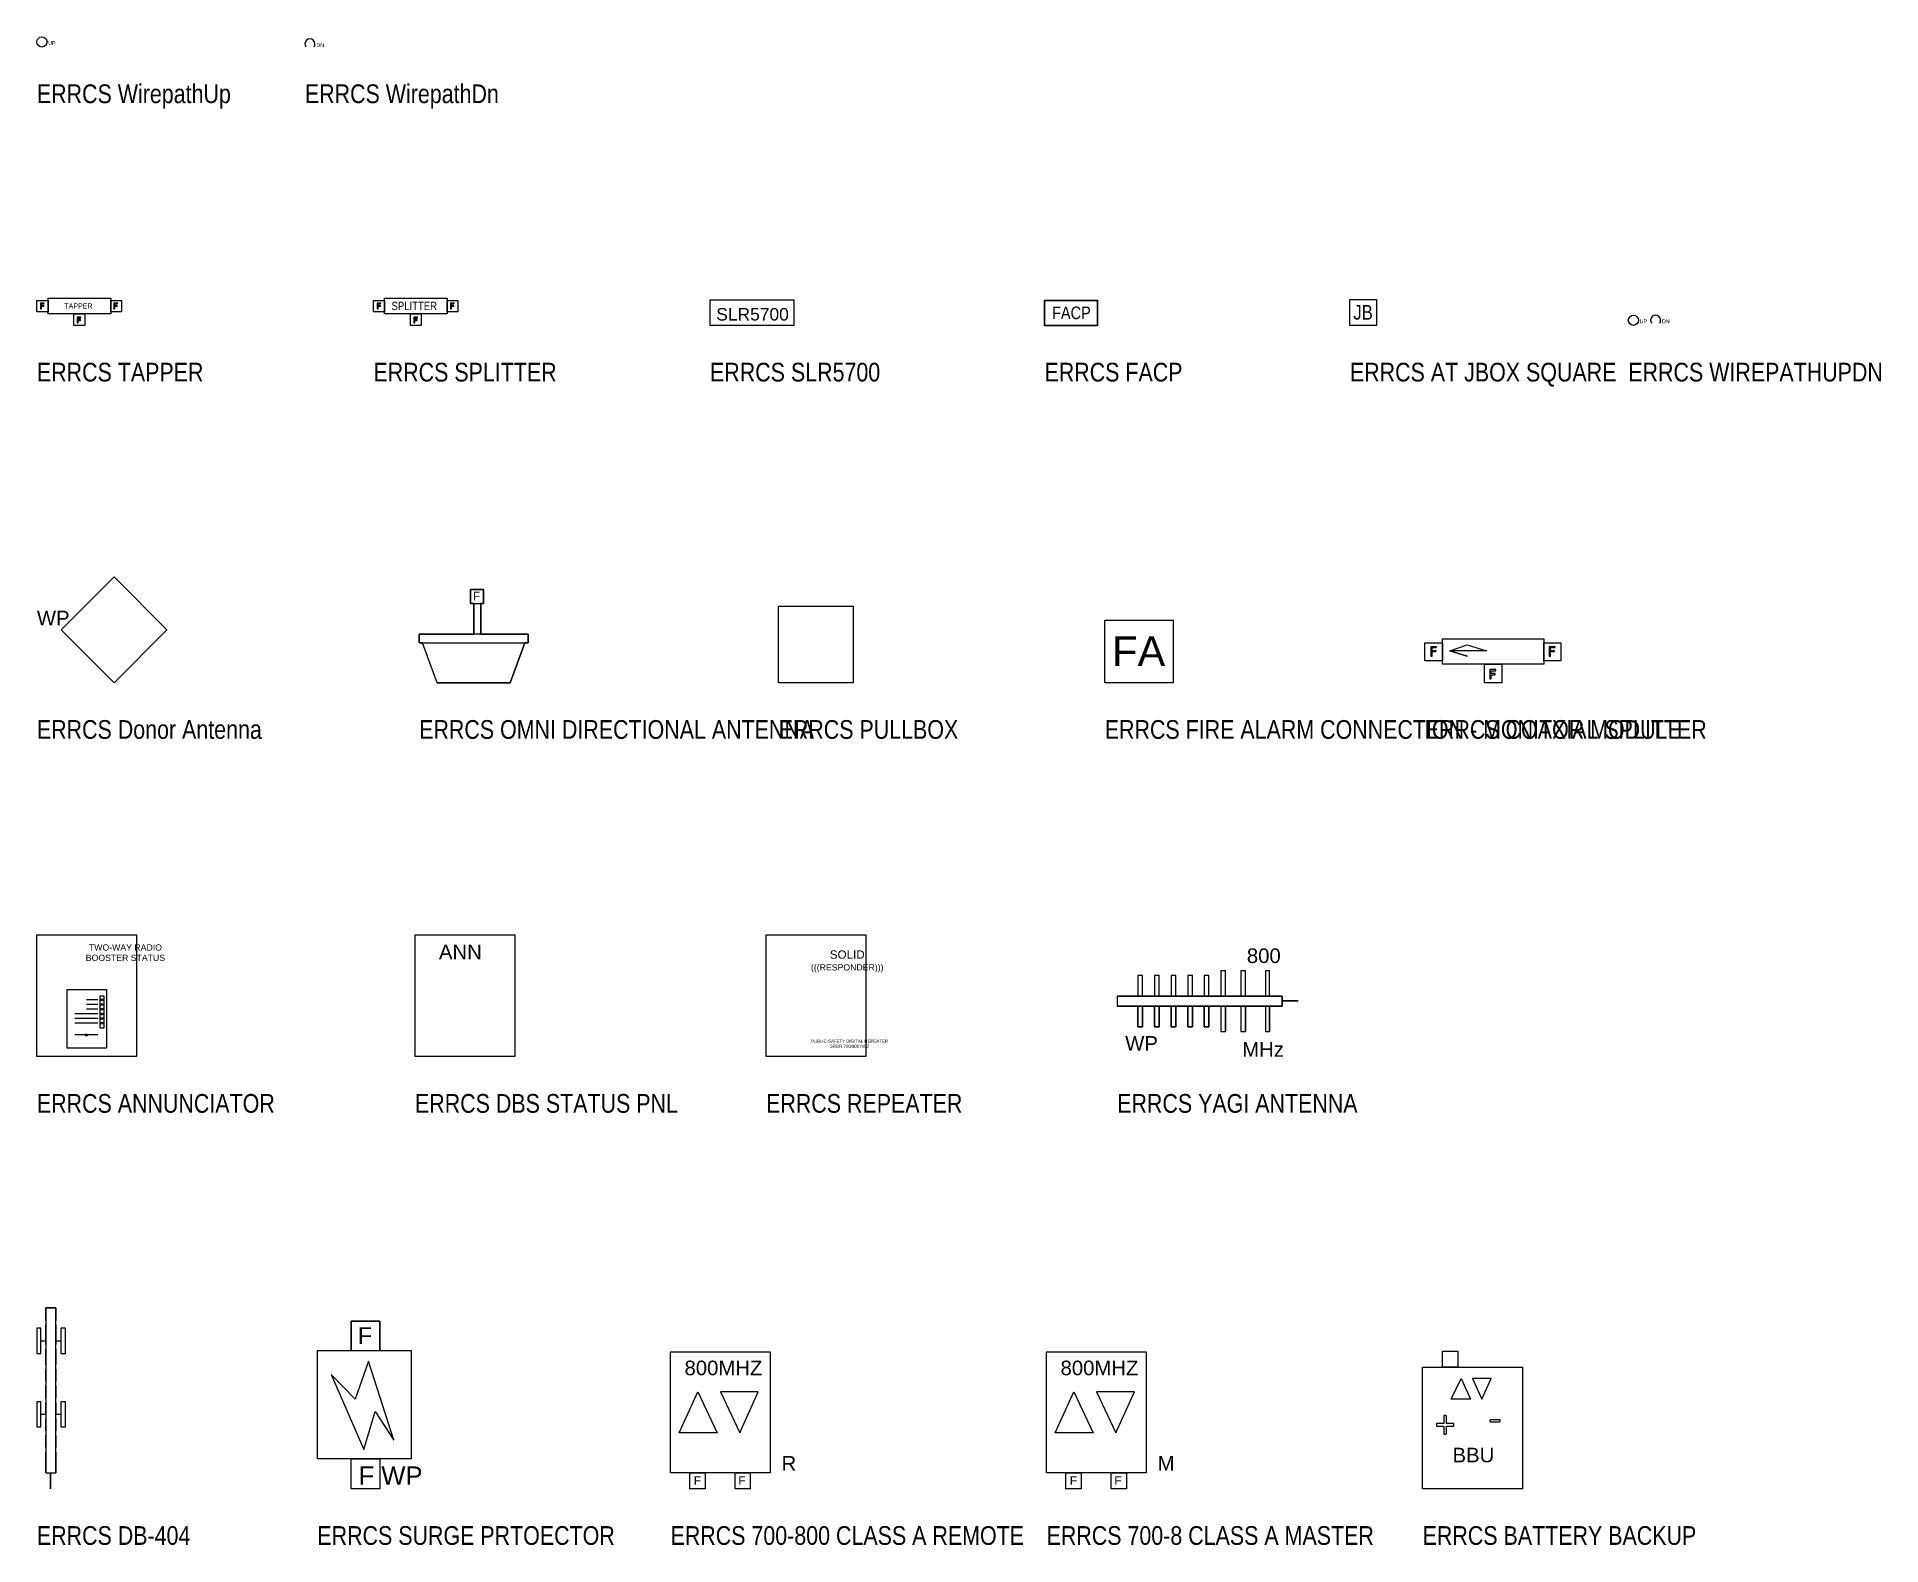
# Model space of a CAD drawing. Extents: x 0 to 888, y -27 to 699.
import ezdxf
from ezdxf.enums import TextEntityAlignment as Align

# ---------------------------------------------------------------- set-up
doc = ezdxf.new("R2010")
doc.units = 0
doc.header["$MEASUREMENT"] = 0
doc.layers.add('FA-Report', color=7, linetype='Continuous')
doc.layers.add('FA-Riser', color=7, linetype='Continuous')
doc.styles.add('AMTS', font='ARIALN.TTF', dxfattribs={"height": 9})
doc.styles.add('PDF Arial', font='arial.ttf')

# ---------------------------------------------------------------- blocks, each defined once
blk = doc.blocks.new('ERRCS YAGI ANTENNA')
at = {"color": 1}
for points in [[(-74.88, 2.24), (-74.88, 12.16), (-77.12, 12.16), (-77.12, 2.24)], [(-74.88, 2.24), (-74.88, 12.16), (-77.12, 12.16), (-77.12, 2.24)], [(-66.88, 2.24), (-66.88, 12.16), (-69.12, 12.16), (-69.12, 2.24)], [(-66.88, 2.24), (-66.88, 12.16), (-69.12, 12.16), (-69.12, 2.24)], [(-58.88, 2.24), (-58.88, 12.16), (-61.12, 12.16), (-61.12, 2.24)], [(-58.88, 2.24), (-58.88, 12.16), (-61.12, 12.16), (-61.12, 2.24)], [(-50.88, 2.24), (-50.88, 12.16), (-53.12, 12.16), (-53.12, 2.24)], [(-50.88, 2.24), (-50.88, 12.16), (-53.12, 12.16), (-53.12, 2.24)], [(-42.88, 2.24), (-42.88, 12.16), (-45.12, 12.16), (-45.12, 2.24)], [(-42.88, 2.24), (-42.88, 12.16), (-45.12, 12.16), (-45.12, 2.24)], [(-34.88, 2.24), (-34.88, 14.4), (-37.12, 14.4), (-37.12, 2.24)], [(-34.88, 2.24), (-34.88, 14.4), (-37.12, 14.4), (-37.12, 2.24)], [(-25.28, 2.24), (-25.28, 14.4), (-27.52, 14.4), (-27.52, 2.24)], [(-25.28, 2.24), (-25.28, 14.4), (-27.52, 14.4), (-27.52, 2.24)], [(-13.76, 2.24), (-13.76, 14.4), (-15.68, 14.4), (-15.68, 2.24)], [(-13.76, 2.24), (-13.76, 14.4), (-15.68, 14.4), (-15.68, 2.24)], [(-7.68, -2.56), (-7.68, 2.24), (-87.04, 2.24), (-87.04, -2.56)], [(-74.88, -12.48), (-74.88, -2.56), (-77.12, -2.56), (-77.12, -12.48)], [(-66.88, -12.48), (-66.88, -2.56), (-69.12, -2.56), (-69.12, -12.48)], [(-58.88, -12.48), (-58.88, -2.56), (-61.12, -2.56), (-61.12, -12.48)], [(-50.88, -12.48), (-50.88, -2.56), (-53.12, -2.56), (-53.12, -12.48)], [(-42.88, -12.48), (-42.88, -2.56), (-45.12, -2.56), (-45.12, -12.48)], [(-34.88, -14.72), (-34.88, -2.56), (-37.12, -2.56), (-37.12, -14.72)], [(-25.28, -14.72), (-25.28, -2.56), (-27.52, -2.56), (-27.52, -14.72)], [(-13.76, -14.72), (-13.76, -2.56), (-15.68, -2.56), (-15.68, -14.72)]]:
    blk.add_lwpolyline(points, close=True, dxfattribs=at)
for points in [[(-87.04, 2.24), (-77.12, 2.24), (-87.04, 2.24)], [(-74.88, 2.24), (-69.12, 2.24), (-74.88, 2.24)], [(-66.88, 2.24), (-61.12, 2.24), (-66.88, 2.24)], [(-58.88, 2.24), (-53.12, 2.24), (-58.88, 2.24)], [(-50.88, 2.24), (-45.12, 2.24), (-50.88, 2.24)], [(-42.88, 2.24), (-37.12, 2.24), (-42.88, 2.24)], [(-34.88, 2.24), (-27.52, 2.24), (-34.88, 2.24)], [(-25.28, 2.24), (-15.68, 2.24), (-25.28, 2.24)], [(-13.76, 2.24), (-7.68, 2.24), (-13.76, 2.24)], [(-7.68, 2.24), (-7.68, -2.56), (-7.68, 2.24)], [(0, 0), (-7.68, 0), (0, 0)], [(-77.12, -2.56), (-87.04, -2.56), (-77.12, -2.56)], [(-77.12, -12.48), (-77.12, -2.56), (-77.12, -12.48)], [(-74.88, -2.56), (-74.88, -12.48), (-74.88, -2.56)], [(-74.88, -2.56), (-69.12, -2.56), (-74.88, -2.56)], [(-69.12, -12.48), (-69.12, -2.56), (-69.12, -12.48)], [(-66.88, -2.56), (-66.88, -12.48), (-66.88, -2.56)], [(-66.88, -2.56), (-61.12, -2.56), (-66.88, -2.56)], [(-61.12, -12.48), (-61.12, -2.56), (-61.12, -12.48)], [(-58.88, -2.56), (-58.88, -12.48), (-58.88, -2.56)], [(-58.88, -2.56), (-53.12, -2.56), (-58.88, -2.56)], [(-53.12, -12.48), (-53.12, -2.56), (-53.12, -12.48)], [(-50.88, -2.56), (-50.88, -12.48), (-50.88, -2.56)], [(-50.88, -2.56), (-45.12, -2.56), (-50.88, -2.56)], [(-45.12, -12.48), (-45.12, -2.56), (-45.12, -12.48)], [(-42.88, -2.56), (-42.88, -12.48), (-42.88, -2.56)], [(-42.88, -2.56), (-37.12, -2.56), (-42.88, -2.56)], [(-37.12, -2.56), (-37.12, -14.72), (-34.88, -14.72)], [(-34.88, -2.56), (-34.88, -14.72), (-34.88, -2.56)], [(-34.88, -2.56), (-27.52, -2.56), (-34.88, -2.56)], [(-27.52, -2.56), (-27.52, -14.72), (-25.28, -14.72)], [(-25.28, -2.56), (-25.28, -14.72), (-25.28, -2.56)], [(-25.28, -2.56), (-15.68, -2.56), (-25.28, -2.56)], [(-15.68, -2.56), (-15.68, -14.72), (-13.76, -14.72)], [(-13.76, -2.56), (-13.76, -14.72), (-13.76, -2.56)], [(-13.76, -2.56), (-7.68, -2.56), (-13.76, -2.56)], [(-74.88, -12.48), (-77.12, -12.48), (-74.88, -12.48)], [(-66.88, -12.48), (-69.12, -12.48), (-66.88, -12.48)], [(-58.88, -12.48), (-61.12, -12.48), (-58.88, -12.48)], [(-50.88, -12.48), (-53.12, -12.48), (-50.88, -12.48)], [(-42.88, -12.48), (-45.12, -12.48), (-42.88, -12.48)]]:
    blk.add_lwpolyline(points, dxfattribs=at)
at = {"color": 1, "char_height": 7, "attachment_point": 7, "style": 'PDF Arial'}
for s, insert in [('800', (-24.64, 18.09)), ('WP', (-83.2, -24)), ('MHz', (-26.88, -26.88))]:
    blk.add_mtext(s, dxfattribs=dict(at, insert=insert))
at = {"color": 0, "lineweight": 30, "flags": 104}
blk.add_attdef('DeviceAttributes', text='', height=9, dxfattribs=at).set_placement((4.5, -22.38), align=Align.TOP_LEFT)
blk = doc.blocks.new('ERRCS WirepathDn')
at = {"color": 0, "lineweight": -2}
blk.add_arc((0, 0), 2.44, 325.13487, 214.86513, dxfattribs=at)
at = {"color": 0, "lineweight": -2, "style": 'AMTS'}
blk.add_text('DN', height=1.84, dxfattribs=at).set_placement((3.11, -1.44))
at = {"color": 0, "lineweight": 30, "flags": 104}
blk.add_attdef('DeviceAttributes', text='', height=9, dxfattribs=at).set_placement((10.66, 3.06), align=Align.TOP_LEFT)
blk = doc.blocks.new('ERRCS AT JBOX SQUARE')
at = {"color": 0, "lineweight": -2}
blk.add_lwpolyline([(-6.41, 6.24), (6.43, 6.24), (6.43, -6.22), (-6.41, -6.22)], close=True, dxfattribs=at)
at = {"color": 0, "lineweight": -2, "style": 'AMTS', "flags": 8}
blk.add_attdef('JB', text='', height=7, dxfattribs=at).set_placement((-0.08, 0.05), align=Align.MIDDLE_CENTER)
at = {"color": 0, "lineweight": 30, "flags": 104}
blk.add_attdef('DeviceAttributes', text='', height=9, dxfattribs=at).set_placement((10.93, -1.72), align=Align.TOP_LEFT)
blk = doc.blocks.new('ERRCS FACP')
at = {"color": 0, "lineweight": 30}
blk.add_lwpolyline([(-12.78, 12), (12.78, 12), (12.78, 0), (-12.78, 0)], close=True, dxfattribs=at)
at = {"color": 7, "lineweight": 30, "insert": (0.17, 6), "char_height": 6.087, "attachment_point": 5, "style": 'AMTS'}
blk.add_mtext('FACP', dxfattribs=at)
at = {"color": 0, "lineweight": 30, "flags": 104}
blk.add_attdef('DeviceAttributes', text='', height=9, dxfattribs=at).set_placement((17.28, 4.5), align=Align.TOP_LEFT)
blk = doc.blocks.new('ERRCS TAPPER')
at = {"color": 1}
for points in [[(-20.44, 6.35), (-15.08, 6.35), (-15.08, 7.54), (15.08, 7.54), (15.08, 6.35), (20.24, 6.35), (20.24, 0.99), (15.08, 0.99), (15.08, 0), (2.58, 0), (2.58, -5.56), (-2.58, -5.56), (-2.58, 0), (-15.08, 0), (-15.08, 0.99), (-20.44, 0.99)], [(-20.44, 0.99), (-20.44, 6.35), (-15.08, 6.35), (-15.08, 0.99)], [(-16.87, 5.16), (-18.66, 5.16), (-18.66, 2.38), (-18.26, 2.38), (-18.26, 3.77), (-17.07, 3.77), (-17.07, 3.97), (-18.26, 3.97), (-18.26, 4.96), (-16.87, 4.96)], [(-15.08, 0), (-15.08, 7.54), (15.08, 7.54), (15.08, 0)], [(-2.58, -5.56), (-2.58, 0), (2.58, 0), (2.58, -5.56)], [(15.08, 0.99), (15.08, 6.35), (20.24, 6.35), (20.24, 0.99)], [(18.46, 5.16), (16.67, 5.16), (16.67, 2.38), (17.07, 2.38), (17.07, 3.77), (18.26, 3.77), (18.26, 3.97), (17.07, 3.97), (17.07, 4.96), (18.46, 4.96)], [(0.79, -1.59), (-0.99, -1.59), (-0.99, -4.37), (-0.6, -4.37), (-0.6, -3.18), (0.6, -3.18), (0.6, -2.78), (-0.6, -2.78), (-0.6, -1.98), (0.79, -1.98)]]:
    blk.add_lwpolyline(points, close=True, dxfattribs=at)
at = {"color": 0, "lineweight": 30, "flags": 104}
blk.add_attdef('DeviceAttributes', text='', height=9, dxfattribs=at).set_placement((24.74, -1.06), align=Align.TOP_LEFT)
at = {"layer": 'FA-Report', "color": 1, "insert": (-0.45, 3.79), "char_height": 2.481, "attachment_point": 5, "style": 'AMTS'}
blk.add_mtext('TAPPER', dxfattribs=at)
blk = doc.blocks.new('ERRCS COAXIAL SPLITTER')
at = {"color": 1}
for points in [[(-32.96, 10.24), (-24.32, 10.24), (-24.32, 12.16), (24.32, 12.16), (24.32, 10.24), (32.64, 10.24), (32.64, 1.6), (24.32, 1.6), (24.32, 0), (4.16, 0), (4.16, -8.96), (-4.16, -8.96), (-4.16, 0), (-24.32, 0), (-24.32, 1.6), (-32.96, 1.6)], [(-32.96, 1.6), (-32.96, 10.24), (-24.32, 10.24), (-24.32, 1.6)], [(-24.32, 0), (-24.32, 12.16), (24.32, 12.16), (24.32, 0)], [(-3.2, 6.4), (-20.8, 6.4), (-12.48, 9.28)], [(24.32, 1.6), (24.32, 10.24), (32.64, 10.24), (32.64, 1.6)], [(-27.2, 8.32), (-30.08, 8.32), (-30.08, 3.84), (-29.44, 3.84), (-29.44, 6.08), (-27.52, 6.08), (-27.52, 6.4), (-29.44, 6.4), (-29.44, 8), (-27.2, 8)], [(-4.16, -8.96), (-4.16, 0), (4.16, 0), (4.16, -8.96)], [(29.76, 8.32), (26.88, 8.32), (26.88, 3.84), (27.52, 3.84), (27.52, 6.08), (29.44, 6.08), (29.44, 6.4), (27.52, 6.4), (27.52, 8), (29.76, 8)], [(1.28, -2.56), (-1.6, -2.56), (-1.6, -7.04), (-0.96, -7.04), (-0.96, -5.12), (0.96, -5.12), (0.96, -4.48), (-0.96, -4.48), (-0.96, -3.2), (1.28, -3.2)]]:
    blk.add_lwpolyline(points, close=True, dxfattribs=at)
blk.add_lwpolyline([(-20.8, 6.4), (-12.48, 3.84), (-20.8, 6.4)], dxfattribs=at)
at = {"color": 0, "lineweight": 30, "flags": 104}
blk.add_attdef('DeviceAttributes', text='', height=9, dxfattribs=at).set_placement((37.14, -4.46), align=Align.TOP_LEFT)
blk = doc.blocks.new('ERRCS DBS STATUS PNL')
at = {"color": 1}
for points in [[(-24, 58.56), (24, 58.56), (24, 0), (-24, 0)], [(-24, 0), (-24, 58.56), (24, 58.56), (24, 0)]]:
    blk.add_lwpolyline(points, close=True, dxfattribs=at)
at = {"color": 1, "insert": (-12.48, 46.89), "char_height": 7, "attachment_point": 7, "style": 'PDF Arial'}
blk.add_mtext('ANN', dxfattribs=at)
at = {"color": 0, "lineweight": 30, "flags": 104}
blk.add_attdef('DeviceAttributes', text='', height=9, dxfattribs=at).set_placement((28.5, 4.5), align=Align.TOP_LEFT)
blk = doc.blocks.new('ERRCS 700-800 CLASS A REMOTE')
for points in [[(-23.87, 71.86), (24.13, 71.86), (24.13, 13.62), (14.53, 13.62), (14.53, 5.94), (7.17, 5.94), (7.17, 13.62), (-7.23, 13.62), (-7.23, 5.94), (-14.59, 5.94), (-14.59, 13.62), (-23.87, 13.62)], [(-23.87, 13.62), (-23.87, 71.86), (24.13, 71.86), (24.13, 13.62)], [(-19.71, 32.82), (-10.75, 52.66), (-1.47, 32.82)], [(0.13, 52.66), (9.41, 32.82), (18.37, 52.66)], [(-14.59, 5.94), (-14.59, 13.62), (-7.23, 13.62), (-7.23, 5.94)], [(7.17, 5.94), (7.17, 13.62), (14.53, 13.62), (14.53, 5.94)]]:
    blk.add_lwpolyline(points, close=True)
at = {"attachment_point": 7, "style": 'PDF Arial'}
for s, insert, char_height in [('800MHZ', (-17.15, 60.51), 7), ('R', (29.57, 14.7), 7), ('F', (-12.67, 7.85), 4.1), ('F', (8.77, 7.85), 4.1)]:
    blk.add_mtext(s, dxfattribs=dict(at, insert=insert, char_height=char_height))
at = {"color": 0, "lineweight": 30, "flags": 104}
blk.add_attdef('DeviceAttributes', text='', height=9, dxfattribs=at).set_placement((40.24, 10.44), align=Align.TOP_LEFT)
blk = doc.blocks.new('ERRCS 700-8 CLASS A MASTER')
for points in [[(-25.76, 69.68), (22.24, 69.68), (22.24, 11.44), (12.64, 11.44), (12.64, 3.76), (5.28, 3.76), (5.28, 11.44), (-9.12, 11.44), (-9.12, 3.76), (-16.48, 3.76), (-16.48, 11.44), (-25.76, 11.44)], [(-25.76, 11.44), (-25.76, 69.68), (22.24, 69.68), (22.24, 11.44)], [(-21.6, 30.64), (-12.64, 50.48), (-3.36, 30.64)], [(-1.76, 50.48), (7.52, 30.64), (16.48, 50.48)], [(-16.48, 3.76), (-16.48, 11.44), (-9.12, 11.44), (-9.12, 3.76)], [(5.28, 3.76), (5.28, 11.44), (12.64, 11.44), (12.64, 3.76)]]:
    blk.add_lwpolyline(points, close=True)
at = {"attachment_point": 7, "style": 'PDF Arial'}
for s, insert, char_height in [('800MHZ', (-19.04, 58.33), 7), ('M', (27.68, 12.52), 7), ('F', (-14.56, 5.67), 4.1), ('F', (6.88, 5.67), 4.1)]:
    blk.add_mtext(s, dxfattribs=dict(at, insert=insert, char_height=char_height))
at = {"color": 0, "lineweight": 30, "flags": 104}
blk.add_attdef('DeviceAttributes', text='', height=9, dxfattribs=at).set_placement((38.86, 8.26), align=Align.TOP_LEFT)
blk = doc.blocks.new('ERRCS FIRE ALARM CONNECTION - MONITOR MODULE')
at = {"color": 1}
blk.add_lwpolyline([(-16.48, 0), (-16.48, 30.08), (16.48, 30.08), (16.48, 0)], close=True, dxfattribs=at)
at = {"color": 1, "insert": (-12.96, 8), "char_height": 14.352, "attachment_point": 7, "style": 'PDF Arial'}
blk.add_mtext('FA', dxfattribs=at)
at = {"color": 0, "lineweight": 30, "flags": 104}
blk.add_attdef('DeviceAttributes', text='', height=9, dxfattribs=at).set_placement((20.98, 4.5), align=Align.TOP_LEFT)
blk = doc.blocks.new('ERRCS SPLITTER')
at = {"color": 1}
for points in [[(-19.63, 2.49), (-14.27, 2.49), (-14.27, 3.68), (15.9, 3.68), (15.9, 2.49), (21.06, 2.49), (21.06, -2.87), (15.9, -2.87), (15.9, -3.86), (3.39, -3.86), (3.39, -9.42), (-1.77, -9.42), (-1.77, -3.86), (-14.27, -3.86), (-14.27, -2.87), (-19.63, -2.87)], [(-19.63, -2.87), (-19.63, 2.49), (-14.27, 2.49), (-14.27, -2.87)], [(-16.06, 1.3), (-17.84, 1.3), (-17.84, -1.48), (-17.44, -1.48), (-17.44, -0.09), (-16.25, -0.09), (-16.25, 0.1), (-17.44, 0.1), (-17.44, 1.1), (-16.06, 1.1)], [(-14.27, -3.86), (-14.27, 3.68), (15.9, 3.68), (15.9, -3.86)], [(15.9, -2.87), (15.9, 2.49), (21.06, 2.49), (21.06, -2.87)], [(19.27, 1.3), (17.48, 1.3), (17.48, -1.48), (17.88, -1.48), (17.88, -0.09), (19.07, -0.09), (19.07, 0.1), (17.88, 0.1), (17.88, 1.1), (19.27, 1.1)], [(-1.77, -9.42), (-1.77, -3.86), (3.39, -3.86), (3.39, -9.42)], [(1.61, -5.45), (-0.18, -5.45), (-0.18, -8.23), (0.22, -8.23), (0.22, -7.04), (1.41, -7.04), (1.41, -6.64), (0.22, -6.64), (0.22, -5.85), (1.61, -5.85)]]:
    blk.add_lwpolyline(points, close=True, dxfattribs=at)
at = {"color": 0, "lineweight": 30, "flags": 104}
blk.add_attdef('DeviceAttributes', text='', height=9, dxfattribs=at).set_placement((25.56, -4.92), align=Align.TOP_LEFT)
at = {"layer": 'FA-Report', "color": 1, "insert": (0.02, -0.09), "char_height": 4, "attachment_point": 5, "style": 'AMTS'}
blk.add_mtext('SPLITTER', dxfattribs=at)
blk = doc.blocks.new('ERRCS BATTERY BACKUP')
at = {"color": 1}
for points in [[(-24, 58.56), (-14.4, 58.56), (-14.4, 66.24), (-7.04, 66.24), (-7.04, 58.56), (24, 58.56), (24, 0), (-24, 0)], [(-14.4, 58.56), (-14.4, 66.24), (-7.04, 66.24), (-7.04, 58.56)], [(-24, 0), (-24, 58.56), (24, 58.56), (24, 0)], [(-10.24, 43.2), (-5.44, 53.12), (-0.96, 43.2)], [(0, 53.12), (4.48, 43.2), (8.96, 53.12)], [(-13.12, 35.2), (-13.76, 35.2), (-13.76, 31.36), (-17.28, 31.36), (-17.28, 30.08), (-13.76, 30.08), (-13.76, 26.24), (-12.8, 26.24), (-12.48, 26.56), (-12.48, 30.08), (-8.96, 30.08), (-8.96, 31.36), (-12.48, 31.36), (-12.48, 34.88), (-12.8, 35.2)], [(13.12, 32.64), (13.12, 32.32), (12.8, 32), (8.64, 32), (8.64, 32.32), (8.32, 32.64), (8.64, 33.28), (13.12, 33.28)]]:
    blk.add_lwpolyline(points, close=True, dxfattribs=at)
at = {"color": 1, "insert": (-9.6, 12.64), "char_height": 7, "attachment_point": 7, "style": 'PDF Arial'}
blk.add_mtext('BBU', dxfattribs=at)
at = {"color": 0, "lineweight": 30, "flags": 104}
blk.add_attdef('DeviceAttributes', text='', height=9, dxfattribs=at).set_placement((28.5, 4.5), align=Align.TOP_LEFT)
blk = doc.blocks.new('ERRCS ANNUNCIATOR')
for p, q in [((5.33, 27.38), (-0.19, 27.38)), ((5.33, 20.54), (-5.7, 20.54)), ((5.33, 18.37), (-5.7, 18.37)), ((5.33, 25.07), (-0.19, 25.07)), ((5.33, 22.9), (-0.19, 22.9)), ((5.33, 16.06), (-5.7, 16.06)), ((5.33, 10.43), (-5.7, 10.43))]:
    blk.add_line(p, q)
at = {"color": 1}
for points in [[(-24, 58.56), (24, 58.56), (24, 0), (-24, 0)], [(-24, 0), (-24, 58.56), (24, 58.56), (24, 0)], [(-9.5, 32.29), (9.5, 32.29), (9.5, 4.12), (-9.5, 4.12)], [(8.37, 29.14), (6.28, 29.14), (6.28, 13.88), (8.37, 13.88)]]:
    blk.add_lwpolyline(points, close=True, dxfattribs=at)
for centre in [(7.33, 27.38), (7.33, 25.07), (7.33, 22.9), (7.33, 20.54), (7.33, 18.37), (-0.19, 10.43), (7.33, 16.06)]:
    blk.add_circle(centre, 0.469)
at = {"color": 7, "insert": (-0.47, 46.02), "char_height": 7, "attachment_point": 7, "style": 'PDF Arial'}
blk.add_mtext('\\pxqc;{\\H0.42857x;TWO-WAY RADIO\\PBOOSTER STATUS}', dxfattribs=at)
at = {"color": 0, "lineweight": 30, "flags": 104}
blk.add_attdef('DeviceAttributes', text='', height=9, dxfattribs=at).set_placement((41.7, 4.5), align=Align.TOP_LEFT)
blk = doc.blocks.new('ERRCS PULLBOX')
at = {"color": 1}
blk.add_lwpolyline([(-17.34, -1.09), (-17.34, 35.71), (18.5, 35.71), (18.5, -1.09)], close=True, dxfattribs=at)
at = {"color": 0, "lineweight": 30, "flags": 104}
blk.add_attdef('DeviceAttributes', text='', height=9, dxfattribs=at).set_placement((23, 3.41), align=Align.TOP_LEFT)
blk = doc.blocks.new('ERRCS SURGE PRTOECTOR')
at = {"color": 1}
for points in [[(-22.56, 52.16), (-6.24, 52.16), (-6.24, 66.24), (7.52, 66.24), (7.52, 52.16), (22.56, 52.16), (22.56, 0), (7.52, 0), (7.52, -14.4), (-6.24, -14.4), (-6.24, 0), (-22.56, 0)], [(-6.24, 66.24), (-6.24, 52.16), (7.52, 52.16), (7.52, 66.24)], [(-22.56, 0), (-22.56, 52.16), (22.56, 52.16), (22.56, 0)], [(-15.84, 40.64), (-0.16, 4.48), (5.28, 22.72), (14.24, 8.96), (2.08, 47.04), (-4.32, 28.8)], [(-6.24, -14.4), (-6.24, 0), (7.52, 0), (7.52, -14.4)]]:
    blk.add_lwpolyline(points, close=True, dxfattribs=at)
at = {"color": 1, "attachment_point": 7, "style": 'PDF Arial'}
for s, insert, char_height in [('F', (-3.04, 55.36), 8), ('F WP', (-2.72, -12.48), 8.816)]:
    blk.add_mtext(s, dxfattribs=dict(at, insert=insert, char_height=char_height))
at = {"color": 0, "lineweight": 30, "flags": 104}
blk.add_attdef('DeviceAttributes', text='', height=9, dxfattribs=at).set_placement((31.02, -9.9), align=Align.TOP_LEFT)
blk = doc.blocks.new('ERRCS Donor Antenna')
blk.add_lwpolyline([(0, -25.46), (25.46, 0), (0, 25.46), (-25.46, 0)], close=True)
at = {"insert": (-37.15, 2.18), "char_height": 7, "attachment_point": 7, "style": 'PDF Arial'}
blk.add_mtext('WP', dxfattribs=at)
at = {"color": 0, "lineweight": 30, "flags": 104}
blk.add_attdef('DeviceAttributes', text='', height=9, dxfattribs=at).set_placement((29.96, -20.96), align=Align.TOP_LEFT)
blk = doc.blocks.new('ERRCS DB-404')
at = {"color": 1}
for p, q in [((3.43, -0.62), (5.8, -0.62)), ((10.6, -0.62), (12.97, -0.62)), ((3.43, -35.99), (5.8, -35.99)), ((10.6, -35.99), (12.97, -35.99))]:
    blk.add_line(p, q, dxfattribs=at)
for points in [[(10.6, 15.21), (5.8, 15.21), (5.8, -64.15), (10.6, -64.15)], [(1.51, 5.46), (1.51, -6.7), (3.43, -6.7), (3.43, 5.46)], [(1.51, 5.46), (1.51, -6.7), (3.43, -6.7), (3.43, 5.46)], [(12.97, 5.46), (12.97, -6.7), (15.21, -6.7), (15.21, 5.46)], [(13.03, 5.46), (13.03, -6.7), (15.27, -6.7), (15.27, 5.46)], [(1.51, -29.91), (1.51, -42.07), (3.43, -42.07), (3.43, -29.91)], [(1.51, -29.91), (1.51, -42.07), (3.43, -42.07), (3.43, -29.91)], [(12.97, -29.91), (12.97, -42.07), (15.21, -42.07), (15.21, -29.91)], [(13.03, -29.91), (13.03, -42.07), (15.27, -42.07), (15.27, -29.91)]]:
    blk.add_lwpolyline(points, close=True, dxfattribs=at)
for points in [[(5.8, 15.21), (10.6, 15.21), (5.8, 15.21)], [(5.8, 9.13), (5.8, 15.21), (5.8, 9.13)], [(10.6, 9.13), (10.6, 15.21), (10.6, 9.13)], [(5.8, -2.39), (5.8, 7.21), (5.8, -2.39)], [(10.6, -2.39), (10.6, 7.21), (10.6, -2.39)], [(5.8, -11.99), (5.8, -4.63), (5.8, -11.99)], [(10.6, -11.99), (10.6, -4.63), (10.6, -11.99)], [(5.8, -19.99), (5.8, -14.23), (5.8, -19.99)], [(10.6, -19.99), (10.6, -14.23), (10.6, -19.99)], [(5.8, -27.99), (5.8, -22.23), (5.8, -27.99)], [(10.6, -27.99), (10.6, -22.23), (10.6, -27.99)], [(5.8, -35.99), (5.8, -30.23), (5.8, -35.99)], [(10.6, -35.99), (10.6, -30.23), (10.6, -35.99)], [(5.8, -43.99), (5.8, -38.23), (5.8, -43.99)], [(10.6, -43.99), (10.6, -38.23), (10.6, -43.99)], [(5.8, -51.99), (5.8, -46.23), (5.8, -51.99)], [(10.6, -51.99), (10.6, -46.23), (10.6, -51.99)], [(5.8, -64.15), (5.8, -54.23), (5.8, -64.15)], [(10.6, -54.23), (10.6, -64.15), (10.6, -54.23)], [(8.04, -64.15), (8.04, -71.83), (8.04, -64.15)]]:
    blk.add_lwpolyline(points, dxfattribs=at)
at = {"color": 0, "lineweight": 30, "flags": 104}
blk.add_attdef('DeviceAttributes', text='', height=9, dxfattribs=at).set_placement((19.77, -67.33), align=Align.TOP_LEFT)
blk = doc.blocks.new('ERRCS SLR5700')
blk.add_lwpolyline([(-16.85, 6.07), (23.47, 6.07), (23.47, -6.21), (-16.85, -6.21)], close=True)
at = {"insert": (-13.86, -3.95), "char_height": 6, "attachment_point": 7, "style": 'PDF Arial'}
blk.add_mtext('SLR5700', dxfattribs=at)
at = {"color": 0, "lineweight": 30, "flags": 104}
blk.add_attdef('DeviceAttributes', text='', height=9, dxfattribs=at).set_placement((27.97, -1.71), align=Align.TOP_LEFT)
blk = doc.blocks.new('ERRCS WirepathUp')
at = {"color": 0, "lineweight": -2}
blk.add_circle((0, 0), 2.44, dxfattribs=at)
at = {"color": 0, "lineweight": -2, "style": 'AMTS'}
blk.add_text('UP', height=1.84, dxfattribs=at).set_placement((3.01, -1.44))
at = {"color": 0, "lineweight": 30, "flags": 104}
blk.add_attdef('DeviceAttributes', text='', height=9, dxfattribs=at).set_placement((10.44, 2.06), align=Align.TOP_LEFT)
blk = doc.blocks.new('ERRCS WIREPATHUPDN')
at = {"color": 0, "lineweight": -2}
blk.add_circle((-5.35, 0), 2.44, dxfattribs=at)
blk.add_arc((5.35, 0), 2.44, 325.13487, 214.86513, dxfattribs=at)
at = {"color": 0, "lineweight": -2, "style": 'AMTS'}
for s, p in [('UP', (-2.34, -1.44)), ('DN', (8.46, -1.44))]:
    blk.add_text(s, height=1.84, dxfattribs=at).set_placement(p)
at = {"color": 0, "lineweight": 30, "flags": 104}
blk.add_attdef('DeviceAttributes', text='', height=9, dxfattribs=at).set_placement((16, 2.06), align=Align.TOP_LEFT)
blk = doc.blocks.new('ERRCS OMNI DIRECTIONAL ANTENNA')
at = {"color": 1}
for points in [[(-1.6, 44.8), (4.8, 44.8), (4.8, 38.08), (3.52, 38.08), (3.52, 23.36), (26.24, 23.36), (26.24, 19.2), (24.64, 19.2), (17.6, 0), (-17.6, 0), (-24.64, 19.2), (-26.24, 19.2), (-26.24, 23.36), (0, 23.36), (0, 38.08), (-1.6, 38.08)], [(4.8, 38.08), (4.8, 44.8), (-1.6, 44.8), (-1.6, 38.08)], [(26.24, 19.2), (26.24, 23.36), (-26.24, 23.36), (-26.24, 19.2)]]:
    blk.add_lwpolyline(points, close=True, dxfattribs=at)
for points in [[(0, 23.36), (0, 38.08), (0, 23.36)], [(3.52, 23.36), (3.52, 38.08), (3.52, 23.36)], [(17.6, 0), (-17.6, 0), (-24.64, 19.2)], [(-17.6, 0), (17.6, 0), (24.64, 19.2)]]:
    blk.add_lwpolyline(points, dxfattribs=at)
at = {"color": 1, "insert": (-0.32, 39.68), "char_height": 4.1, "attachment_point": 7, "style": 'PDF Arial'}
blk.add_mtext('F', dxfattribs=at)
at = {"color": 0, "lineweight": 30, "flags": 104}
blk.add_attdef('DeviceAttributes', text='', height=9, dxfattribs=at).set_placement((30.74, 4.5), align=Align.TOP_LEFT)
blk = doc.blocks.new('ERRCS REPEATER')
for points in [[(-24, 58.56), (24, 58.56), (24, 0), (-24, 0)], [(-24, 0), (-24, 58.56), (24, 58.56), (24, 0)]]:
    blk.add_lwpolyline(points, close=True)
at = {"attachment_point": 7, "style": 'PDF Arial'}
for s, insert, char_height in [('\\pxqc;{\\H0.57143x;SOLID\\H1.25001x;\\P\\H0.59999x;(((RESPONDER)))}', (-2.41, 40.57), 7), ('\\A1;\\pxqc;PUBLIC-SAFETY DIGITAL REPEATER\\PSRDR 700/800 mhZ', (-2.41, 4.21), 1.5)]:
    blk.add_mtext(s, dxfattribs=dict(at, insert=insert, char_height=char_height))
at = {"color": 0, "lineweight": 30, "flags": 104}
blk.add_attdef('DeviceAttributes', text='', height=9, dxfattribs=at).set_placement((28.5, 4.5), align=Align.TOP_LEFT)

msp = doc.modelspace()

# ---------------------------------------------------------------- block references
for name, p in [('ERRCS WirepathUp', (2.44, 696.44)), ('ERRCS WirepathDn', (131.44, 695.44)), ('ERRCS TAPPER', (20.44, 565.56)), ('ERRCS SPLITTER', (181.63, 569.42)), ('ERRCS SLR5700', (340.85, 566.21)), ('ERRCS FACP', (497.78, 560)), ('ERRCS WIREPATHUPDN', (773.79, 562.44)), ('ERRCS Donor Antenna', (37.15, 413.46)), ('ERRCS OMNI DIRECTIONAL ANTENNA', (210.24, 388)), ('ERRCS PULLBOX', (374.34, 389.09)), ('ERRCS FIRE ALARM CONNECTION - MONITOR MODULE', (530.48, 388)), ('ERRCS COAXIAL SPLITTER', (700.96, 396.96)), ('ERRCS ANNUNCIATOR', (24, 208)), ('ERRCS DBS STATUS PNL', (206, 208)), ('ERRCS REPEATER', (375, 208)), ('ERRCS YAGI ANTENNA', (607.04, 234.88)), ('ERRCS DB-404', (-1.51, 71.83)), ('ERRCS SURGE PRTOECTOR', (157.56, 14.4)), ('ERRCS 700-800 CLASS A REMOTE', (328.87, -5.94)), ('ERRCS 700-8 CLASS A MASTER', (511.76, -3.76)), ('ERRCS BATTERY BACKUP', (691, 0))]:
    msp.add_blockref(name, p)
ref = msp.add_blockref('ERRCS AT JBOX SQUARE', (638.41, 566.22))
ref.add_attrib('JB', 'JB', dxfattribs={"color": 0, "lineweight": -2, "height": 7, "style": 'AMTS'}).set_placement((638.33, 566.27), align=Align.MIDDLE_CENTER)

# ---------------------------------------------------------------- texts
at = {"layer": 'FA-Riser', "char_height": 9, "attachment_point": 1, "style": 'AMTS'}
for s, insert in [('ERRCS WirepathUp', (0, 676)), ('ERRCS WirepathDn', (129, 676)), ('ERRCS TAPPER', (0, 542)), ('ERRCS SPLITTER', (162, 542)), ('ERRCS SLR5700', (324, 542)), ('ERRCS FACP', (485, 542)), ('ERRCS AT JBOX SQUARE', (632, 542)), ('ERRCS WIREPATHUPDN', (766, 542)), ('ERRCS Donor Antenna', (0, 370)), ('ERRCS OMNI DIRECTIONAL ANTENNA', (184, 370)), ('ERRCS PULLBOX', (357, 370)), ('ERRCS FIRE ALARM CONNECTION - MONITOR MODULE', (514, 370)), ('ERRCS COAXIAL SPLITTER', (668, 370)), ('ERRCS ANNUNCIATOR', (0, 190)), ('ERRCS DBS STATUS PNL', (182, 190)), ('ERRCS REPEATER', (351, 190)), ('ERRCS YAGI ANTENNA', (520, 190)), ('ERRCS DB-404', (0, -18)), ('ERRCS SURGE PRTOECTOR', (135, -18)), ('ERRCS 700-800 CLASS A REMOTE', (305, -18)), ('ERRCS 700-8 CLASS A MASTER', (486, -18)), ('ERRCS BATTERY BACKUP', (667, -18))]:
    msp.add_mtext(s, dxfattribs=dict(at, insert=insert))

doc.saveas('drawing.dxf')
